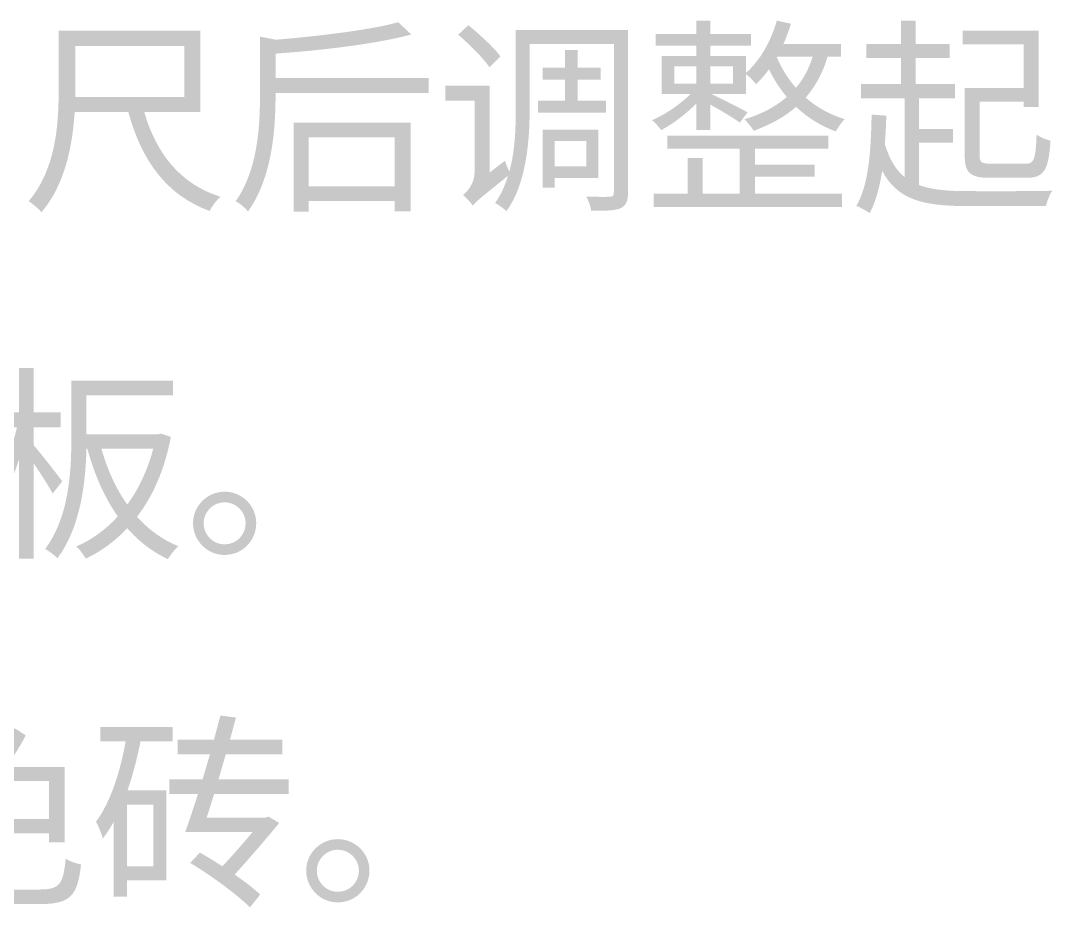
# Model space of a CAD drawing. Header units: millimetres. Extents: x -4600 to 229000, y -4300 to 19460.
# Drawn here: x 141923 to 143349, y 14411 to 15636 of the extents above; entities that cross this region are included whole.
import ezdxf

# ---------------------------------------------------------------- set-up
doc = ezdxf.new("R2010")
doc.units = ezdxf.units.MM
doc.header["$LTSCALE"] = 100
doc.layers.add('R2-LEGEND', color=7, linetype='Continuous', lineweight=18)

# ---------------------------------------------------------------- blocks, each defined once
blk = doc.blocks.new('A04_SHEET')
at = {"layer": 'R2-LEGEND'}
h = blk.add_hatch(color=256, dxfattribs=at)
edge = h.paths.add_edge_path()
edge.add_spline(control_points=[(22444.7, 15633.4), (22405.7, 15622.8), (22337.5, 15614.5), (22275.7, 15609.3)], knot_values=[0, 0, 0, 0, 1, 1, 1, 1], degree=3, periodic=0)
edge.add_line((22275.7, 15609.3), (22253.6, 15613.6))
edge.add_line((22253.6, 15613.6), (22253.6, 15533.1))
edge.add_spline(control_points=[(22253.6, 15533.1), (22253.6, 15489), (22250.5, 15429.7), (22220.1, 15386.1)], knot_values=[0, 0, 0, 0, 1, 1, 1, 1], degree=3, periodic=0)
edge.add_spline(control_points=[(22220.1, 15386.1), (22225.5, 15383.5), (22233.8, 15376.4), (22237, 15371.8)], knot_values=[0, 0, 0, 0, 1, 1, 1, 1], degree=3, periodic=0)
edge.add_spline(control_points=[(22237, 15371.8), (22270.8, 15419.1), (22275.1, 15486.7), (22275.1, 15532.8)], knot_values=[0, 0, 0, 0, 1, 1, 1, 1], degree=3, periodic=0)
edge.add_line((22275.1, 15532.8), (22275.1, 15535.7))
edge.add_line((22275.1, 15535.7), (22486.8, 15535.7))
edge.add_line((22486.8, 15535.7), (22486.8, 15556.3))
edge.add_line((22486.8, 15556.3), (22275.1, 15556.3))
edge.add_line((22275.1, 15556.3), (22275.1, 15590.1))
edge.add_spline(control_points=[(22275.1, 15590.1), (22340.1, 15594.7), (22413.2, 15603.3), (22462.7, 15616.5)], knot_values=[0, 0, 0, 0, 1, 1, 1, 1], degree=3, periodic=0)
edge.add_line((22462.7, 15616.5), (22444.7, 15633.4))
h.paths.add_polyline_path([(22300.3, 15494.7), (22300.3, 15371.8), (22320.9, 15371.8), (22320.9, 15386.7), (22439.8, 15386.7), (22439.8, 15372.4), (22461.6, 15372.4), (22461.6, 15494.7), (22300.3, 15494.7)], flags=0)
h.paths.add_polyline_path([(22320.9, 15406.7), (22320.9, 15474.6), (22439.8, 15474.6), (22439.8, 15406.7), (22320.9, 15406.7)], flags=0)
h = blk.add_hatch(color=256, dxfattribs=at)
edge = h.paths.add_edge_path()
edge.add_line((22509.7, 15545.7), (22509.7, 15525.1))
edge.add_line((22509.7, 15525.1), (22550.1, 15525.1))
edge.add_line((22550.1, 15525.1), (22550.1, 15425.7))
edge.add_spline(control_points=[(22550.1, 15425.7), (22550.1, 15410.5), (22539.8, 15399.3), (22534.1, 15394.7)], knot_values=[0, 0, 0, 0, 1, 1, 1, 1], degree=3, periodic=0)
edge.add_spline(control_points=[(22534.1, 15394.7), (22538.1, 15391.6), (22545, 15384.4), (22547.5, 15380.1)], knot_values=[0, 0, 0, 0, 1, 1, 1, 1], degree=3, periodic=0)
edge.add_spline(control_points=[(22547.5, 15380.1), (22551.3, 15385), (22558.1, 15390.7), (22596.2, 15421.1)], knot_values=[0, 0, 0, 0, 1, 1, 1, 1], degree=3, periodic=0)
edge.add_spline(control_points=[(22596.2, 15421.1), (22592.2, 15407.6), (22586.5, 15395), (22578.5, 15383.8)], knot_values=[0, 0, 0, 0, 1, 1, 1, 1], degree=3, periodic=0)
edge.add_spline(control_points=[(22578.5, 15383.8), (22582.8, 15381.5), (22591.1, 15375.5), (22594.2, 15372.4)], knot_values=[0, 0, 0, 0, 1, 1, 1, 1], degree=3, periodic=0)
edge.add_spline(control_points=[(22594.2, 15372.4), (22622.3, 15411.3), (22626.3, 15471.8), (22626.3, 15515.9)], knot_values=[0, 0, 0, 0, 1, 1, 1, 1], degree=3, periodic=0)
edge.add_line((22626.3, 15515.9), (22626.3, 15603.6))
edge.add_line((22626.3, 15603.6), (22742.6, 15603.6))
edge.add_line((22742.6, 15603.6), (22742.6, 15398.2))
edge.add_spline(control_points=[(22742.6, 15398.2), (22742.6, 15393.9), (22741.2, 15392.4), (22736.9, 15392.4)], knot_values=[0, 0, 0, 0, 1, 1, 1, 1], degree=3, periodic=0)
edge.add_spline(control_points=[(22736.9, 15392.4), (22732.9, 15392.1), (22719.4, 15392.1), (22704.5, 15392.7)], knot_values=[0, 0, 0, 0, 1, 1, 1, 1], degree=3, periodic=0)
edge.add_spline(control_points=[(22704.5, 15392.7), (22707.4, 15387.3), (22710.6, 15378.4), (22711.4, 15372.9)], knot_values=[0, 0, 0, 0, 1, 1, 1, 1], degree=3, periodic=0)
edge.add_spline(control_points=[(22711.4, 15372.9), (22731.8, 15372.9), (22744.1, 15373.2), (22751.8, 15376.4)], knot_values=[0, 0, 0, 0, 1, 1, 1, 1], degree=3, periodic=0)
edge.add_spline(control_points=[(22751.8, 15376.4), (22759.5, 15380.1), (22762.1, 15386.4), (22762.1, 15397.9)], knot_values=[0, 0, 0, 0, 1, 1, 1, 1], degree=3, periodic=0)
edge.add_line((22762.1, 15397.9), (22762.1, 15622.8))
edge.add_line((22762.1, 15622.8), (22607.1, 15622.8))
edge.add_line((22607.1, 15622.8), (22607.1, 15515.9))
edge.add_spline(control_points=[(22607.1, 15515.9), (22607.1, 15488.7), (22606.3, 15456.9), (22598.3, 15427.4)], knot_values=[0, 0, 0, 0, 1, 1, 1, 1], degree=3, periodic=0)
edge.add_spline(control_points=[(22598.3, 15427.4), (22596, 15431.7), (22593.4, 15437.7), (22592, 15442)], knot_values=[0, 0, 0, 0, 1, 1, 1, 1], degree=3, periodic=0)
edge.add_line((22592, 15442), (22571, 15425.9))
edge.add_line((22571, 15425.9), (22571, 15545.7))
edge.add_line((22571, 15545.7), (22509.7, 15545.7))
h.paths.add_polyline_path([(22675, 15595), (22675, 15570.9), (22644.1, 15570.9), (22644.1, 15554.3), (22675, 15554.3), (22675, 15525.1), (22637.8, 15525.1), (22637.8, 15508.7), (22731.8, 15508.7), (22731.8, 15525.1), (22692.5, 15525.1), (22692.5, 15554.3), (22724.6, 15554.3), (22724.6, 15570.9), (22692.5, 15570.9), (22692.5, 15595), (22675, 15595)], flags=0)
h.paths.add_polyline_path([(22644.1, 15485.2), (22644.1, 15405), (22660.7, 15405), (22660.7, 15418.2), (22721.2, 15418.2), (22721.2, 15485.2), (22644.1, 15485.2)], flags=0)
h.paths.add_polyline_path([(22660.7, 15469.2), (22704.5, 15469.2), (22704.5, 15434.5), (22660.7, 15434.5), (22660.7, 15469.2)], flags=0)
edge = h.paths.add_edge_path(flags=0)
edge.add_spline(control_points=[(22527.5, 15616.2), (22543, 15603), (22562.2, 15583.8), (22570.8, 15571.2)], knot_values=[0, 0, 0, 0, 1, 1, 1, 1], degree=3, periodic=0)
edge.add_line((22570.8, 15571.2), (22585.9, 15586.4))
edge.add_spline(control_points=[(22585.9, 15586.4), (22576.8, 15598.4), (22557.3, 15616.7), (22541.5, 15629.4)], knot_values=[0, 0, 0, 0, 1, 1, 1, 1], degree=3, periodic=0)
edge.add_line((22541.5, 15629.4), (22527.5, 15616.2))
h = blk.add_hatch(color=256, dxfattribs=at)
edge = h.paths.add_edge_path()
edge.add_spline(control_points=[(22967.8, 15635.7), (22959.8, 15607.3), (22944.9, 15580.9), (22925.4, 15563.7)], knot_values=[0, 0, 0, 0, 1, 1, 1, 1], degree=3, periodic=0)
edge.add_line((22925.4, 15563.7), (22925.4, 15586.7))
edge.add_line((22925.4, 15586.7), (22875.9, 15586.7))
edge.add_line((22875.9, 15586.7), (22875.9, 15601.3))
edge.add_line((22875.9, 15601.3), (22932.3, 15601.3))
edge.add_line((22932.3, 15601.3), (22932.3, 15617))
edge.add_line((22932.3, 15617), (22875.9, 15617))
edge.add_line((22875.9, 15617), (22875.9, 15635.7))
edge.add_line((22875.9, 15635.7), (22856.7, 15635.7))
edge.add_line((22856.7, 15635.7), (22856.7, 15617))
edge.add_line((22856.7, 15617), (22800.2, 15617))
edge.add_line((22800.2, 15617), (22800.2, 15601.3))
edge.add_line((22800.2, 15601.3), (22856.7, 15601.3))
edge.add_line((22856.7, 15601.3), (22856.7, 15586.7))
edge.add_line((22856.7, 15586.7), (22808.5, 15586.7))
edge.add_line((22808.5, 15586.7), (22808.5, 15534.2))
edge.add_line((22808.5, 15534.2), (22848.4, 15534.2))
edge.add_spline(control_points=[(22848.4, 15534.2), (22834.3, 15519.9), (22812.8, 15505.6), (22795.4, 15498.1)], knot_values=[0, 0, 0, 0, 1, 1, 1, 1], degree=3, periodic=0)
edge.add_spline(control_points=[(22795.4, 15498.1), (22799.4, 15495), (22805.1, 15488.7), (22808, 15484.4)], knot_values=[0, 0, 0, 0, 1, 1, 1, 1], degree=3, periodic=0)
edge.add_spline(control_points=[(22808, 15484.4), (22823.4, 15492.4), (22842.3, 15506.7), (22856.7, 15521.3)], knot_values=[0, 0, 0, 0, 1, 1, 1, 1], degree=3, periodic=0)
edge.add_line((22856.7, 15521.3), (22856.7, 15484.4))
edge.add_line((22856.7, 15484.4), (22875.9, 15484.4))
edge.add_line((22875.9, 15484.4), (22875.9, 15519.6))
edge.add_spline(control_points=[(22875.9, 15519.6), (22889.9, 15511.9), (22908.8, 15500.7), (22916.8, 15494.7)], knot_values=[0, 0, 0, 0, 1, 1, 1, 1], degree=3, periodic=0)
edge.add_line((22916.8, 15494.7), (22927.4, 15509))
edge.add_spline(control_points=[(22927.4, 15509), (22919.4, 15513.6), (22889, 15528.8), (22877.3, 15534.2)], knot_values=[0, 0, 0, 0, 1, 1, 1, 1], degree=3, periodic=0)
edge.add_line((22877.3, 15534.2), (22925.4, 15534.2))
edge.add_line((22925.4, 15534.2), (22925.4, 15561.7))
edge.add_spline(control_points=[(22925.4, 15561.7), (22930, 15558), (22936.6, 15551.4), (22938.9, 15547.7)], knot_values=[0, 0, 0, 0, 1, 1, 1, 1], degree=3, periodic=0)
edge.add_spline(control_points=[(22938.9, 15547.7), (22945.2, 15553.7), (22951.5, 15560.6), (22956.9, 15568.6)], knot_values=[0, 0, 0, 0, 1, 1, 1, 1], degree=3, periodic=0)
edge.add_spline(control_points=[(22956.9, 15568.6), (22963, 15555.7), (22971.3, 15542.5), (22981.6, 15530.2)], knot_values=[0, 0, 0, 0, 1, 1, 1, 1], degree=3, periodic=0)
edge.add_spline(control_points=[(22981.6, 15530.2), (22965.8, 15516.5), (22946.3, 15506.4), (22922.9, 15499.3)], knot_values=[0, 0, 0, 0, 1, 1, 1, 1], degree=3, periodic=0)
edge.add_spline(control_points=[(22922.9, 15499.3), (22927.1, 15495.8), (22933.5, 15487.8), (22935.7, 15483.5)], knot_values=[0, 0, 0, 0, 1, 1, 1, 1], degree=3, periodic=0)
edge.add_spline(control_points=[(22935.7, 15483.5), (22958.7, 15491.8), (22978.1, 15502.4), (22994.5, 15516.5)], knot_values=[0, 0, 0, 0, 1, 1, 1, 1], degree=3, periodic=0)
edge.add_spline(control_points=[(22994.5, 15516.5), (23009.1, 15502.7), (23027.1, 15490.7), (23049.2, 15482.7)], knot_values=[0, 0, 0, 0, 1, 1, 1, 1], degree=3, periodic=0)
edge.add_spline(control_points=[(23049.2, 15482.7), (23052.1, 15487.5), (23057.5, 15495.6), (23061.5, 15499.6)], knot_values=[0, 0, 0, 0, 1, 1, 1, 1], degree=3, periodic=0)
edge.add_spline(control_points=[(23061.5, 15499.6), (23039.7, 15506.2), (23022, 15516.8), (23007.7, 15529.4)], knot_values=[0, 0, 0, 0, 1, 1, 1, 1], degree=3, periodic=0)
edge.add_spline(control_points=[(23007.7, 15529.4), (23021.1, 15544.8), (23031.4, 15563.2), (23038, 15586.1)], knot_values=[0, 0, 0, 0, 1, 1, 1, 1], degree=3, periodic=0)
edge.add_line((23038, 15586.1), (23056.6, 15586.1))
edge.add_line((23056.6, 15586.1), (23056.6, 15603.6))
edge.add_line((23056.6, 15603.6), (22977, 15603.6))
edge.add_spline(control_points=[(22977, 15603.6), (22981, 15612.4), (22984.4, 15621.9), (22987.3, 15631.4)], knot_values=[0, 0, 0, 0, 1, 1, 1, 1], degree=3, periodic=0)
edge.add_line((22987.3, 15631.4), (22967.8, 15635.7))
edge = h.paths.add_edge_path(flags=0)
edge.add_line((22968.4, 15586.1), (23017.4, 15586.1))
edge.add_spline(control_points=[(23017.4, 15586.1), (23012.2, 15569.2), (23004.5, 15554.9), (22994.2, 15542.8)], knot_values=[0, 0, 0, 0, 1, 1, 1, 1], degree=3, periodic=0)
edge.add_spline(control_points=[(22994.2, 15542.8), (22982.4, 15556.3), (22973.8, 15570.9), (22967.8, 15585.2)], knot_values=[0, 0, 0, 0, 1, 1, 1, 1], degree=3, periodic=0)
edge.add_line((22967.8, 15585.2), (22968.4, 15586.1))
h.paths.add_polyline_path([(22875.9, 15572.3), (22907.1, 15572.3), (22907.1, 15548.6), (22875.9, 15548.6), (22875.9, 15572.3)], flags=0)
h.paths.add_polyline_path([(22826.3, 15572.3), (22856.7, 15572.3), (22856.7, 15548.6), (22826.3, 15548.6), (22826.3, 15572.3)], flags=0)
h = blk.add_hatch(color=256, dxfattribs=at)
edge = h.paths.add_edge_path()
edge.add_spline(control_points=[(23098.8, 15505.9), (23097.9, 15454.9), (23094.7, 15408.8), (23077.8, 15379.8)], knot_values=[0, 0, 0, 0, 1, 1, 1, 1], degree=3, periodic=0)
edge.add_spline(control_points=[(23077.8, 15379.8), (23083, 15377.5), (23092.5, 15372.4), (23096.2, 15369.8)], knot_values=[0, 0, 0, 0, 1, 1, 1, 1], degree=3, periodic=0)
edge.add_spline(control_points=[(23096.2, 15369.8), (23104.5, 15385.5), (23109.9, 15405.6), (23113.4, 15428.2)], knot_values=[0, 0, 0, 0, 1, 1, 1, 1], degree=3, periodic=0)
edge.add_spline(control_points=[(23113.4, 15428.2), (23134, 15389), (23168.4, 15379.5), (23229.4, 15379.5)], knot_values=[0, 0, 0, 0, 1, 1, 1, 1], degree=3, periodic=0)
edge.add_line((23229.4, 15379.5), (23339.7, 15379.5))
edge.add_spline(control_points=[(23339.7, 15379.5), (23341.1, 15385.8), (23344.9, 15395.9), (23348.6, 15400.7)], knot_values=[0, 0, 0, 0, 1, 1, 1, 1], degree=3, periodic=0)
edge.add_spline(control_points=[(23348.6, 15400.7), (23330.5, 15399.9), (23243.2, 15399.9), (23229.1, 15400.2)], knot_values=[0, 0, 0, 0, 1, 1, 1, 1], degree=3, periodic=0)
edge.add_spline(control_points=[(23229.1, 15400.2), (23202.2, 15400.2), (23181, 15402.2), (23164.4, 15408.5)], knot_values=[0, 0, 0, 0, 1, 1, 1, 1], degree=3, periodic=0)
edge.add_line((23164.4, 15408.5), (23164.4, 15466.9))
edge.add_line((23164.4, 15466.9), (23211.1, 15466.9))
edge.add_line((23211.1, 15466.9), (23211.1, 15485.8))
edge.add_line((23211.1, 15485.8), (23164.4, 15485.8))
edge.add_line((23164.4, 15485.8), (23164.4, 15528.5))
edge.add_line((23164.4, 15528.5), (23213.9, 15528.5))
edge.add_line((23213.9, 15528.5), (23213.9, 15548))
edge.add_line((23213.9, 15548), (23159.8, 15548))
edge.add_line((23159.8, 15548), (23159.8, 15584.1))
edge.add_line((23159.8, 15584.1), (23206.8, 15584.1))
edge.add_line((23206.8, 15584.1), (23206.8, 15603.3))
edge.add_line((23206.8, 15603.3), (23159.8, 15603.3))
edge.add_line((23159.8, 15603.3), (23159.8, 15635.4))
edge.add_line((23159.8, 15635.4), (23139.4, 15635.4))
edge.add_line((23139.4, 15635.4), (23139.4, 15603.3))
edge.add_line((23139.4, 15603.3), (23091.6, 15603.3))
edge.add_line((23091.6, 15603.3), (23091.6, 15584.1))
edge.add_line((23091.6, 15584.1), (23139.4, 15584.1))
edge.add_line((23139.4, 15584.1), (23139.4, 15548))
edge.add_line((23139.4, 15548), (23084.1, 15548))
edge.add_line((23084.1, 15548), (23084.1, 15528.5))
edge.add_line((23084.1, 15528.5), (23144.6, 15528.5))
edge.add_line((23144.6, 15528.5), (23144.6, 15419.4))
edge.add_spline(control_points=[(23144.6, 15419.4), (23132.3, 15429.1), (23123.7, 15443.7), (23117.1, 15464.9)], knot_values=[0, 0, 0, 0, 1, 1, 1, 1], degree=3, periodic=0)
edge.add_spline(control_points=[(23117.1, 15464.9), (23118, 15477.5), (23118.8, 15490.7), (23119.1, 15504.4)], knot_values=[0, 0, 0, 0, 1, 1, 1, 1], degree=3, periodic=0)
edge.add_line((23119.1, 15504.4), (23098.8, 15505.9))
edge = h.paths.add_edge_path(flags=0)
edge.add_line((23227.4, 15542.8), (23227.4, 15449.1))
edge.add_spline(control_points=[(23227.4, 15449.1), (23227.4, 15424.8), (23235.4, 15418.5), (23262.3, 15418.5), (23268.1, 15418.5), (23306.5, 15418.5), (23312.8, 15418.5), (23337.1, 15418.5), (23343.4, 15429.1), (23346, 15469.8)], knot_values=[0, 0, 0, 0, 1, 1, 1, 2, 2, 2, 3, 3, 3, 3], degree=3, periodic=0)
edge.add_spline(control_points=[(23346, 15469.8), (23340.3, 15471.2), (23331.4, 15474.6), (23326.8, 15478.4)], knot_values=[0, 0, 0, 0, 1, 1, 1, 1], degree=3, periodic=0)
edge.add_spline(control_points=[(23326.8, 15478.4), (23325.4, 15443.7), (23323.7, 15438), (23311.3, 15438), (23302.5, 15438), (23270.7, 15438), (23264.4, 15438), (23250.6, 15438), (23248, 15439.7), (23248, 15449.1)], knot_values=[0, 0, 0, 0, 1, 1, 1, 2, 2, 2, 3, 3, 3, 3], degree=3, periodic=0)
edge.add_line((23248, 15449.1), (23248, 15523.6))
edge.add_line((23248, 15523.6), (23309, 15523.6))
edge.add_line((23309, 15523.6), (23309, 15516.5))
edge.add_line((23309, 15516.5), (23329.7, 15516.5))
edge.add_line((23329.7, 15516.5), (23329.7, 15621.9))
edge.add_line((23329.7, 15621.9), (23224.5, 15621.9))
edge.add_line((23224.5, 15621.9), (23224.5, 15603))
edge.add_line((23224.5, 15603), (23309, 15603))
edge.add_line((23309, 15603), (23309, 15542.8))
edge.add_line((23309, 15542.8), (23227.4, 15542.8))
h = blk.add_hatch(color=256, dxfattribs=at)
edge = h.paths.add_edge_path()
edge.add_line((21975.4, 15621.9), (21975.4, 15540.8))
edge.add_spline(control_points=[(21975.4, 15540.8), (21975.4, 15493.8), (21972, 15430.8), (21933.9, 15386.1)], knot_values=[0, 0, 0, 0, 1, 1, 1, 1], degree=3, periodic=0)
edge.add_spline(control_points=[(21933.9, 15386.1), (21938.7, 15383.5), (21947.9, 15375.5), (21951.6, 15370.9)], knot_values=[0, 0, 0, 0, 1, 1, 1, 1], degree=3, periodic=0)
edge.add_spline(control_points=[(21951.6, 15370.9), (21984.3, 15409), (21994.6, 15463.5), (21997.5, 15509.3)], knot_values=[0, 0, 0, 0, 1, 1, 1, 1], degree=3, periodic=0)
edge.add_line((21997.5, 15509.3), (22071.7, 15509.3))
edge.add_spline(control_points=[(22071.7, 15509.3), (22090, 15442.3), (22124.4, 15394.4), (22184, 15372.7)], knot_values=[0, 0, 0, 0, 1, 1, 1, 1], degree=3, periodic=0)
edge.add_spline(control_points=[(22184, 15372.7), (22187.1, 15379), (22193.7, 15387.6), (22198.9, 15392.4)], knot_values=[0, 0, 0, 0, 1, 1, 1, 1], degree=3, periodic=0)
edge.add_spline(control_points=[(22198.9, 15392.4), (22143.6, 15409.6), (22110.1, 15452.3), (22093.7, 15509.3)], knot_values=[0, 0, 0, 0, 1, 1, 1, 1], degree=3, periodic=0)
edge.add_line((22093.7, 15509.3), (22171.1, 15509.3))
edge.add_line((22171.1, 15509.3), (22171.1, 15621.9))
edge.add_line((22171.1, 15621.9), (21975.4, 15621.9))
h.paths.add_polyline_path([(21998.3, 15600.7), (22149, 15600.7), (22149, 15530.2), (21998.3, 15530.2), (21998.3, 15540.8), (21998.3, 15600.7)], flags=0)
blk.add_hatch(color=256, dxfattribs=at).paths.add_polyline_path([(22844.6, 15446), (22844.6, 15396.4), (22797.4, 15396.4), (22797.4, 15378.4), (23057.8, 15378.4), (23057.8, 15396.4), (22937.5, 15396.4), (22937.5, 15420.2), (23020, 15420.2), (23020, 15436.8), (22937.5, 15436.8), (22937.5, 15458.9), (23038.9, 15458.9), (23038.9, 15476.7), (22816.6, 15476.7), (22816.6, 15458.9), (22916.3, 15458.9), (22916.3, 15396.4), (22865.3, 15396.4), (22865.3, 15446), (22844.6, 15446)])
h = blk.add_hatch(color=256, dxfattribs=at)
edge = h.paths.add_edge_path()
edge.add_line((21920.4, 15155.7), (21920.4, 15094.3))
edge.add_line((21920.4, 15094.3), (21877.4, 15094.3))
edge.add_line((21877.4, 15094.3), (21877.4, 15074))
edge.add_line((21877.4, 15074), (21917.8, 15074))
edge.add_spline(control_points=[(21917.8, 15074), (21908.7, 15034.5), (21889.5, 14989.5), (21870.3, 14965.1)], knot_values=[0, 0, 0, 0, 1, 1, 1, 1], degree=3, periodic=0)
edge.add_spline(control_points=[(21870.3, 14965.1), (21874, 14960.3), (21879.4, 14951.7), (21881.7, 14945.9)], knot_values=[0, 0, 0, 0, 1, 1, 1, 1], degree=3, periodic=0)
edge.add_spline(control_points=[(21881.7, 14945.9), (21896.1, 14965.1), (21910.1, 14996.7), (21920.4, 15029.3)], knot_values=[0, 0, 0, 0, 1, 1, 1, 1], degree=3, periodic=0)
edge.add_line((21920.4, 15029.3), (21920.4, 14892.4))
edge.add_line((21920.4, 14892.4), (21940.8, 14892.4))
edge.add_line((21940.8, 14892.4), (21940.8, 15024.2))
edge.add_spline(control_points=[(21940.8, 15024.2), (21950.5, 15009.8), (21962, 14992.1), (21967.1, 14982.3)], knot_values=[0, 0, 0, 0, 1, 1, 1, 1], degree=3, periodic=0)
edge.add_line((21967.1, 14982.3), (21980.3, 14999.2))
edge.add_spline(control_points=[(21980.3, 14999.2), (21974.6, 15007.3), (21949.1, 15039.9), (21940.8, 15049.1)], knot_values=[0, 0, 0, 0, 1, 1, 1, 1], degree=3, periodic=0)
edge.add_line((21940.8, 15049.1), (21940.8, 15074))
edge.add_line((21940.8, 15074), (21978, 15074))
edge.add_line((21978, 15074), (21978, 15094.3))
edge.add_line((21978, 15094.3), (21940.8, 15094.3))
edge.add_line((21940.8, 15094.3), (21940.8, 15155.7))
edge.add_line((21940.8, 15155.7), (21920.4, 15155.7))
h = blk.add_hatch(color=256, dxfattribs=at)
edge = h.paths.add_edge_path()
edge.add_line((21992.9, 15138.2), (21992.9, 15057.7))
edge.add_spline(control_points=[(21992.9, 15057.7), (21992.9, 15012.1), (21989.7, 14950), (21956.8, 14905.8)], knot_values=[0, 0, 0, 0, 1, 1, 1, 1], degree=3, periodic=0)
edge.add_spline(control_points=[(21956.8, 14905.8), (21961.4, 14903.5), (21970.3, 14896.7), (21973.7, 14892.9)], knot_values=[0, 0, 0, 0, 1, 1, 1, 1], degree=3, periodic=0)
edge.add_spline(control_points=[(21973.7, 14892.9), (22005.5, 14935.3), (22012.7, 14997.2), (22013.8, 15044.5)], knot_values=[0, 0, 0, 0, 1, 1, 1, 1], degree=3, periodic=0)
edge.add_line((22013.8, 15044.5), (22015, 15044.5))
edge.add_spline(control_points=[(22015, 15044.5), (22024.7, 15009), (22038.4, 14977.2), (22057.1, 14950.8)], knot_values=[0, 0, 0, 0, 1, 1, 1, 1], degree=3, periodic=0)
edge.add_spline(control_points=[(22057.1, 14950.8), (22040.2, 14932.2), (22020.7, 14918.2), (21999.8, 14909.3)], knot_values=[0, 0, 0, 0, 1, 1, 1, 1], degree=3, periodic=0)
edge.add_spline(control_points=[(21999.8, 14909.3), (22004.4, 14905.3), (22010.1, 14897.2), (22012.9, 14892.4)], knot_values=[0, 0, 0, 0, 1, 1, 1, 1], degree=3, periodic=0)
edge.add_spline(control_points=[(22012.9, 14892.4), (22033.9, 14902.4), (22053.1, 14916.4), (22070.2, 14934.5)], knot_values=[0, 0, 0, 0, 1, 1, 1, 1], degree=3, periodic=0)
edge.add_spline(control_points=[(22070.2, 14934.5), (22086, 14916.4), (22104.6, 14901.8), (22126.4, 14891.8)], knot_values=[0, 0, 0, 0, 1, 1, 1, 1], degree=3, periodic=0)
edge.add_spline(control_points=[(22126.4, 14891.8), (22129.5, 14897.2), (22135.9, 14905.3), (22141, 14909.6)], knot_values=[0, 0, 0, 0, 1, 1, 1, 1], degree=3, periodic=0)
edge.add_spline(control_points=[(22141, 14909.6), (22118.7, 14918.4), (22099.8, 14932.5), (22083.7, 14950.2)], knot_values=[0, 0, 0, 0, 1, 1, 1, 1], degree=3, periodic=0)
edge.add_spline(control_points=[(22083.7, 14950.2), (22105.5, 14978.6), (22121.8, 15015), (22130.4, 15060.5)], knot_values=[0, 0, 0, 0, 1, 1, 1, 1], degree=3, periodic=0)
edge.add_line((22130.4, 15060.5), (22117.2, 15065.1))
edge.add_line((22117.2, 15065.1), (22113.5, 15064.3))
edge.add_line((22113.5, 15064.3), (22013.8, 15064.3))
edge.add_line((22013.8, 15064.3), (22013.8, 15118.1))
edge.add_line((22013.8, 15118.1), (22133.3, 15118.1))
edge.add_line((22133.3, 15118.1), (22133.3, 15138.2))
edge.add_line((22133.3, 15138.2), (21992.9, 15138.2))
edge = h.paths.add_edge_path(flags=0)
edge.add_line((22034.4, 15044.5), (22106.1, 15044.5))
edge.add_spline(control_points=[(22106.1, 15044.5), (22098.3, 15014.7), (22086, 14988.6), (22070.2, 14967.1)], knot_values=[0, 0, 0, 0, 1, 1, 1, 1], degree=3, periodic=0)
edge.add_spline(control_points=[(22070.2, 14967.1), (22054.5, 14989.2), (22042.5, 15015.6), (22034.4, 15044.5)], knot_values=[0, 0, 0, 0, 1, 1, 1, 1], degree=3, periodic=0)
h = blk.add_hatch(color=256, dxfattribs=at)
edge = h.paths.add_edge_path()
edge.add_spline(control_points=[(22204.6, 14984.9), (22180.8, 14984.9), (22161.1, 14965.4), (22161.1, 14941.4), (22161.1, 14917), (22180.8, 14897.5), (22204.6, 14897.5), (22229, 14897.5), (22248.4, 14917), (22248.4, 14941.4), (22248.4, 14965.4), (22229, 14984.9), (22204.6, 14984.9)], knot_values=[0, 0, 0, 0, 1, 1, 1, 2, 2, 2, 3, 3, 3, 4, 4, 4, 4], degree=3, periodic=0)
edge = h.paths.add_edge_path(flags=0)
edge.add_spline(control_points=[(22204.6, 14912.1), (22188.9, 14912.1), (22175.7, 14925), (22175.7, 14941.4), (22175.7, 14957.1), (22188.9, 14970.3), (22204.6, 14970.3), (22220.9, 14970.3), (22233.8, 14957.1), (22233.8, 14941.4), (22233.8, 14925), (22220.9, 14912.1), (22204.6, 14912.1)], knot_values=[0, 0, 0, 0, 1, 1, 1, 2, 2, 2, 3, 3, 3, 4, 4, 4, 4], degree=3, periodic=0)
h = blk.add_hatch(color=256, dxfattribs=at)
edge = h.paths.add_edge_path()
edge.add_spline(control_points=[(21826.2, 14676.5), (21810.4, 14647.9), (21781.5, 14612.3), (21742.5, 14585.7)], knot_values=[0, 0, 0, 0, 1, 1, 1, 1], degree=3, periodic=0)
edge.add_spline(control_points=[(21742.5, 14585.7), (21747.7, 14582.3), (21754.8, 14575.1), (21758.5, 14570.2)], knot_values=[0, 0, 0, 0, 1, 1, 1, 1], degree=3, periodic=0)
edge.add_spline(control_points=[(21758.5, 14570.2), (21765.1, 14575.1), (21771.4, 14580), (21777.4, 14585.1)], knot_values=[0, 0, 0, 0, 1, 1, 1, 1], degree=3, periodic=0)
edge.add_line((21777.4, 14585.1), (21777.4, 14457.9))
edge.add_spline(control_points=[(21777.4, 14457.9), (21777.4, 14423.3), (21791.8, 14415.2), (21838.2, 14415.2), (21848.8, 14415.2), (21938.5, 14415.2), (21949.9, 14415.2), (21992.6, 14415.2), (22001.5, 14427.6), (22006.4, 14470)], knot_values=[0, 0, 0, 0, 1, 1, 1, 2, 2, 2, 3, 3, 3, 3], degree=3, periodic=0)
edge.add_spline(control_points=[(22006.4, 14470), (22000.1, 14471.1), (21990.6, 14474.2), (21985.2, 14478)], knot_values=[0, 0, 0, 0, 1, 1, 1, 1], degree=3, periodic=0)
edge.add_spline(control_points=[(21985.2, 14478), (21981.7, 14442.7), (21977.1, 14435.3), (21949.6, 14435.3), (21930.2, 14435.3), (21851.9, 14435.3), (21836.8, 14435.3), (21805.2, 14435.3), (21798.9, 14439.6), (21798.9, 14457.6)], knot_values=[0, 0, 0, 0, 1, 1, 1, 2, 2, 2, 3, 3, 3, 3], degree=3, periodic=0)
edge.add_line((21798.9, 14457.6), (21798.9, 14512.9))
edge.add_line((21798.9, 14512.9), (21962, 14512.9))
edge.add_line((21962, 14512.9), (21962, 14500.3))
edge.add_line((21962, 14500.3), (21983.7, 14500.3))
edge.add_line((21983.7, 14500.3), (21983.7, 14604.6))
edge.add_line((21983.7, 14604.6), (21902.4, 14604.6))
edge.add_spline(control_points=[(21902.4, 14604.6), (21912.4, 14618.1), (21922.4, 14633.5), (21929.9, 14648.2)], knot_values=[0, 0, 0, 0, 1, 1, 1, 1], degree=3, periodic=0)
edge.add_line((21929.9, 14648.2), (21915, 14657.9))
edge.add_line((21915, 14657.9), (21911, 14656.5))
edge.add_line((21911, 14656.5), (21839.9, 14656.5))
edge.add_line((21839.9, 14656.5), (21849.9, 14672.2))
edge.add_line((21849.9, 14672.2), (21826.2, 14676.5))
h.paths.add_polyline_path([(21888.9, 14532.7), (21888.9, 14585.1), (21962, 14585.1), (21962, 14532.7), (21888.9, 14532.7)], flags=0)
h.paths.add_polyline_path([(21867.1, 14532.7), (21798.9, 14532.7), (21798.9, 14585.1), (21867.1, 14585.1), (21867.1, 14532.7)], flags=0)
edge = h.paths.add_edge_path(flags=0)
edge.add_line((21798.9, 14604.6), (21798.1, 14604.6))
edge.add_spline(control_points=[(21798.1, 14604.6), (21808.7, 14615.2), (21818.1, 14626.4), (21826.4, 14637.6)], knot_values=[0, 0, 0, 0, 1, 1, 1, 1], degree=3, periodic=0)
edge.add_line((21826.4, 14637.6), (21899.2, 14637.6))
edge.add_spline(control_points=[(21899.2, 14637.6), (21892.9, 14626.1), (21884.9, 14614.1), (21877.1, 14604.6)], knot_values=[0, 0, 0, 0, 1, 1, 1, 1], degree=3, periodic=0)
edge.add_line((21877.1, 14604.6), (21798.9, 14604.6))
h = blk.add_hatch(color=256, dxfattribs=at)
edge = h.paths.add_edge_path()
edge.add_line((22128.1, 14587.4), (22128.1, 14567.4))
edge.add_line((22128.1, 14567.4), (22167.9, 14567.4))
edge.add_spline(control_points=[(22167.9, 14567.4), (22161.6, 14547.6), (22155.6, 14529.3), (22150.2, 14514.6)], knot_values=[0, 0, 0, 0, 1, 1, 1, 1], degree=3, periodic=0)
edge.add_line((22150.2, 14514.6), (22243.3, 14514.6))
edge.add_spline(control_points=[(22243.3, 14514.6), (22231.3, 14500.3), (22216.1, 14482.8), (22201.7, 14467.4)], knot_values=[0, 0, 0, 0, 1, 1, 1, 1], degree=3, periodic=0)
edge.add_spline(control_points=[(22201.7, 14467.4), (22191.4, 14474), (22180.8, 14480.6), (22170.5, 14486.3)], knot_values=[0, 0, 0, 0, 1, 1, 1, 1], degree=3, periodic=0)
edge.add_line((22170.5, 14486.3), (22157.1, 14472))
edge.add_spline(control_points=[(22157.1, 14472), (22186.8, 14454.5), (22222.4, 14427.8), (22239.8, 14410.6)], knot_values=[0, 0, 0, 0, 1, 1, 1, 1], degree=3, periodic=0)
edge.add_line((22239.8, 14410.6), (22253.9, 14428.4))
edge.add_spline(control_points=[(22253.9, 14428.4), (22245.3, 14436.4), (22232.7, 14446.2), (22218.6, 14455.9)], knot_values=[0, 0, 0, 0, 1, 1, 1, 1], degree=3, periodic=0)
edge.add_spline(control_points=[(22218.6, 14455.9), (22240.1, 14479.7), (22263.6, 14506.9), (22280.2, 14527.3)], knot_values=[0, 0, 0, 0, 1, 1, 1, 1], degree=3, periodic=0)
edge.add_line((22280.2, 14527.3), (22265.1, 14536.1))
edge.add_line((22265.1, 14536.1), (22261.6, 14534.7))
edge.add_line((22261.6, 14534.7), (22180, 14534.7))
edge.add_line((22180, 14534.7), (22190.3, 14567.4))
edge.add_line((22190.3, 14567.4), (22293.4, 14567.4))
edge.add_line((22293.4, 14567.4), (22293.4, 14587.4))
edge.add_line((22293.4, 14587.4), (22196.3, 14587.4))
edge.add_line((22196.3, 14587.4), (22206.3, 14622.1))
edge.add_line((22206.3, 14622.1), (22284.3, 14622.1))
edge.add_line((22284.3, 14622.1), (22284.3, 14642.1))
edge.add_line((22284.3, 14642.1), (22212.1, 14642.1))
edge.add_line((22212.1, 14642.1), (22220.4, 14672.8))
edge.add_line((22220.4, 14672.8), (22198.9, 14675.7))
edge.add_line((22198.9, 14675.7), (22190, 14642.1))
edge.add_line((22190, 14642.1), (22139.9, 14642.1))
edge.add_line((22139.9, 14642.1), (22139.9, 14622.1))
edge.add_line((22139.9, 14622.1), (22184.6, 14622.1))
edge.add_line((22184.6, 14622.1), (22174.2, 14587.4))
edge.add_line((22174.2, 14587.4), (22128.1, 14587.4))
h = blk.add_hatch(color=256, dxfattribs=at)
edge = h.paths.add_edge_path()
edge.add_line((22033, 14659.6), (22033, 14640.1))
edge.add_line((22033, 14640.1), (22068, 14640.1))
edge.add_spline(control_points=[(22068, 14640.1), (22060.2, 14596.6), (22047, 14555.9), (22027, 14529)], knot_values=[0, 0, 0, 0, 1, 1, 1, 1], degree=3, periodic=0)
edge.add_spline(control_points=[(22027, 14529), (22030.1, 14523.2), (22035.3, 14511.2), (22036.4, 14505.8)], knot_values=[0, 0, 0, 0, 1, 1, 1, 1], degree=3, periodic=0)
edge.add_spline(control_points=[(22036.4, 14505.8), (22041.9, 14512.9), (22047, 14520.7), (22051.6, 14529.3)], knot_values=[0, 0, 0, 0, 1, 1, 1, 1], degree=3, periodic=0)
edge.add_line((22051.6, 14529.3), (22051.6, 14425.3))
edge.add_line((22051.6, 14425.3), (22070, 14425.3))
edge.add_line((22070, 14425.3), (22070, 14448.2))
edge.add_line((22070, 14448.2), (22124.4, 14448.2))
edge.add_line((22124.4, 14448.2), (22124.4, 14572.2))
edge.add_line((22124.4, 14572.2), (22070.5, 14572.2))
edge.add_spline(control_points=[(22070.5, 14572.2), (22078, 14593.4), (22083.7, 14616.6), (22088.6, 14640.1)], knot_values=[0, 0, 0, 0, 1, 1, 1, 1], degree=3, periodic=0)
edge.add_line((22088.6, 14640.1), (22133, 14640.1))
edge.add_line((22133, 14640.1), (22133, 14659.6))
edge.add_line((22133, 14659.6), (22033, 14659.6))
h.paths.add_polyline_path([(22070, 14552.7), (22106.1, 14552.7), (22106.1, 14467.4), (22070, 14467.4), (22070, 14552.7)], flags=0)
h = blk.add_hatch(color=256, dxfattribs=at)
edge = h.paths.add_edge_path()
edge.add_spline(control_points=[(22361, 14504.9), (22337.3, 14504.9), (22317.5, 14485.4), (22317.5, 14461.4), (22317.5, 14437), (22337.3, 14417.5), (22361, 14417.5), (22385.4, 14417.5), (22404.9, 14437), (22404.9, 14461.4), (22404.9, 14485.4), (22385.4, 14504.9), (22361, 14504.9)], knot_values=[0, 0, 0, 0, 1, 1, 1, 2, 2, 2, 3, 3, 3, 4, 4, 4, 4], degree=3, periodic=0)
edge = h.paths.add_edge_path(flags=0)
edge.add_spline(control_points=[(22361, 14432.1), (22345.3, 14432.1), (22332.1, 14445), (22332.1, 14461.4), (22332.1, 14477.1), (22345.3, 14490.3), (22361, 14490.3), (22377.4, 14490.3), (22390.3, 14477.1), (22390.3, 14461.4), (22390.3, 14445), (22377.4, 14432.1), (22361, 14432.1)], knot_values=[0, 0, 0, 0, 1, 1, 1, 2, 2, 2, 3, 3, 3, 4, 4, 4, 4], degree=3, periodic=0)

msp = doc.modelspace()

# ---------------------------------------------------------------- block references
msp.add_blockref('A04_SHEET', (120000, 0))

doc.saveas('drawing.dxf')
